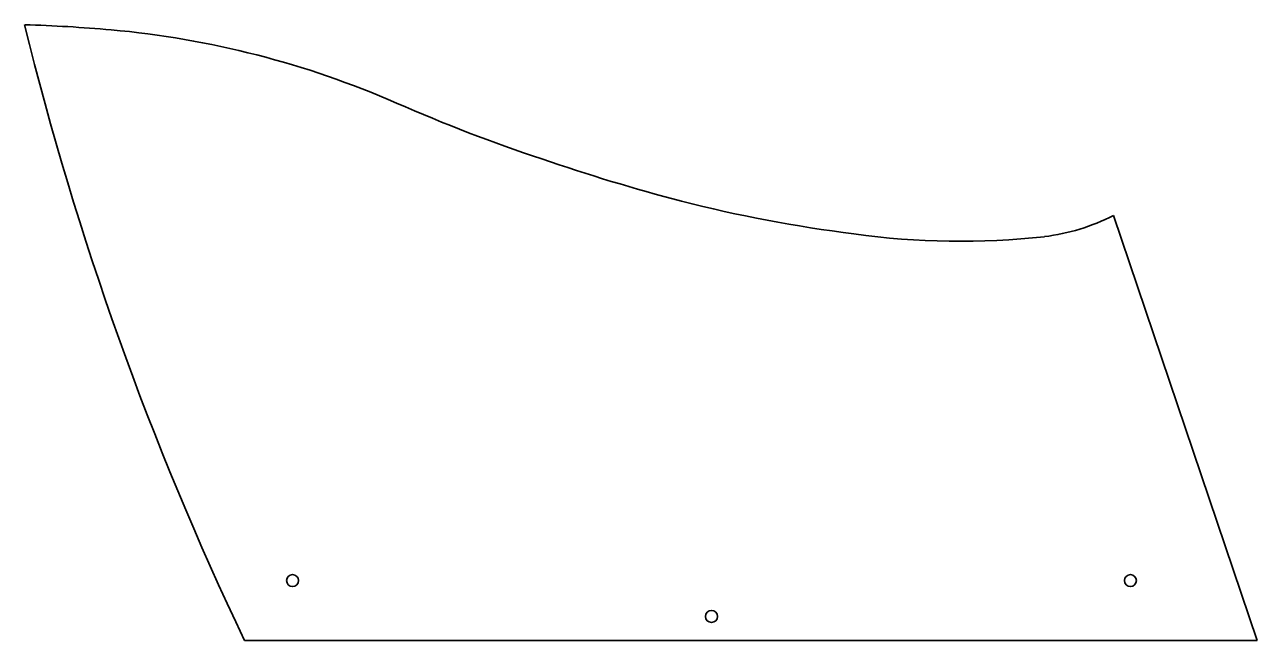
# Model space of a CAD drawing. Header units: inches. Extents: x 0 to 1030, y 0 to 515.
import ezdxf

# ---------------------------------------------------------------- set-up
doc = ezdxf.new("R2010")
doc.units = ezdxf.units.IN
doc.header["$MEASUREMENT"] = 0
doc.layers.add('SIMUMAK Visible (ISO)', color=7, linetype='Continuous', lineweight=35)

# ---------------------------------------------------------------- blocks, each defined once
blk = doc.blocks.new('AMB-04-LTD01')
at = {"layer": 'SIMUMAK Visible (ISO)'}
for p, q in [((909.6, 355.4), (1029.8, 0)), ((1029.8, 0), (183.8, 0))]:
    blk.add_line(p, q, dxfattribs=at)
for centre in [(223.8, 50), (923.8, 50), (573.8, 20)]:
    blk.add_circle(centre, 5, dxfattribs=at)
at = {"layer": 'SIMUMAK Visible (ISO)', "extrusion": (0, 0, -1)}
for centre, radius, start, end in [((38.6, -736.4), 1251.9, 91.7684, 95.0782), ((-2.6, -255.2), 769, 95.1916, 113.618)]:
    blk.add_arc(centre, radius, start, end, dxfattribs=at)
at = {"layer": 'SIMUMAK Visible (ISO)'}
for centre, radius, start, end in [((2588.9, 1148.5), 2665.3, 193.7516, 205.5261), ((849.4, 1667.7), 1332.1, 246.1464, 251.7411), ((1007, 2087.8), 1780.6, 251.1614, 255.0863), ((845.1, 1536.8), 1206.5, 255.7793, 262.7483), ((830.2, 511.3), 175, 277.1308, 296.9785), ((781.7, 985), 651.2, 262.1562, 276.1974)]:
    blk.add_arc(centre, radius, start, end, dxfattribs=at)

msp = doc.modelspace()

# ---------------------------------------------------------------- block references
msp.add_blockref('AMB-04-LTD01', (0, 0))

doc.saveas('drawing.dxf')
